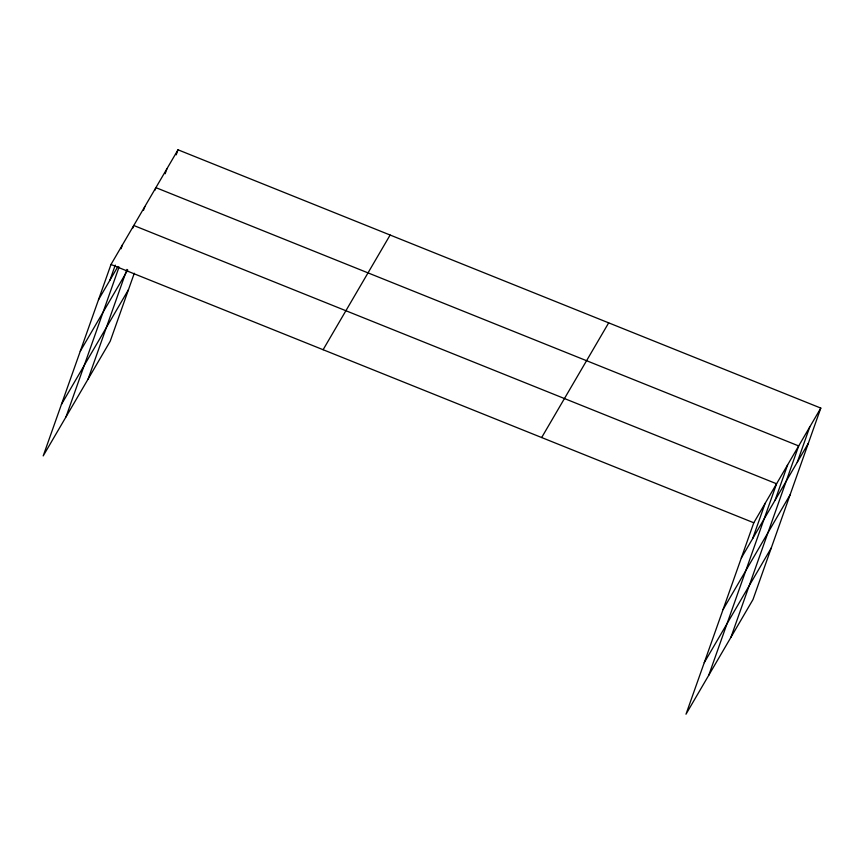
<?xml version="1.0" encoding="UTF-8"?>
<svg xmlns="http://www.w3.org/2000/svg" width="864" height="864" viewBox="0 0 864 864"><rect width="100%" height="100%" fill="white"/><g stroke="black" fill="none" stroke-linecap="round" stroke-linejoin="round"><path stroke-width="1.3" d="M820.8 408.089L753.786 522.774L685.994 714.204L753.008 599.519L820.8 408.089L178.006 149.796L110.992 264.481L43.2 455.911L110.214 341.226L134.287 273.251M109.901 280.228L115.247 265.129M121.046 248.767L122.386 244.987M65.988 416.923L119.07 267.019M132.883 228.01L133.769 225.493L776.574 483.775L708.782 675.205M143.489 210.341L144.828 206.572M88.096 379.069L126.932 269.395M155.002 190.156L155.887 187.639L798.682 445.932L730.901 637.362M165.164 173.75L166.946 168.718M176.224 154.829L178.006 149.796M752.695 538.52L765.18 503.28M775.148 500.094L787.633 464.854M797.267 462.251L809.741 427.01M98.507 299.722L117.947 266.468M80.255 351.27L127.753 269.978M61.452 404.374L128.466 289.688M323.114 349.715L390.128 235.03M541.663 437.54L608.677 322.855M741.312 558.014L808.315 443.329M723.06 609.563L790.063 494.867M704.246 662.666L771.26 547.97M110.992 264.481L753.786 522.774"/></g></svg>
